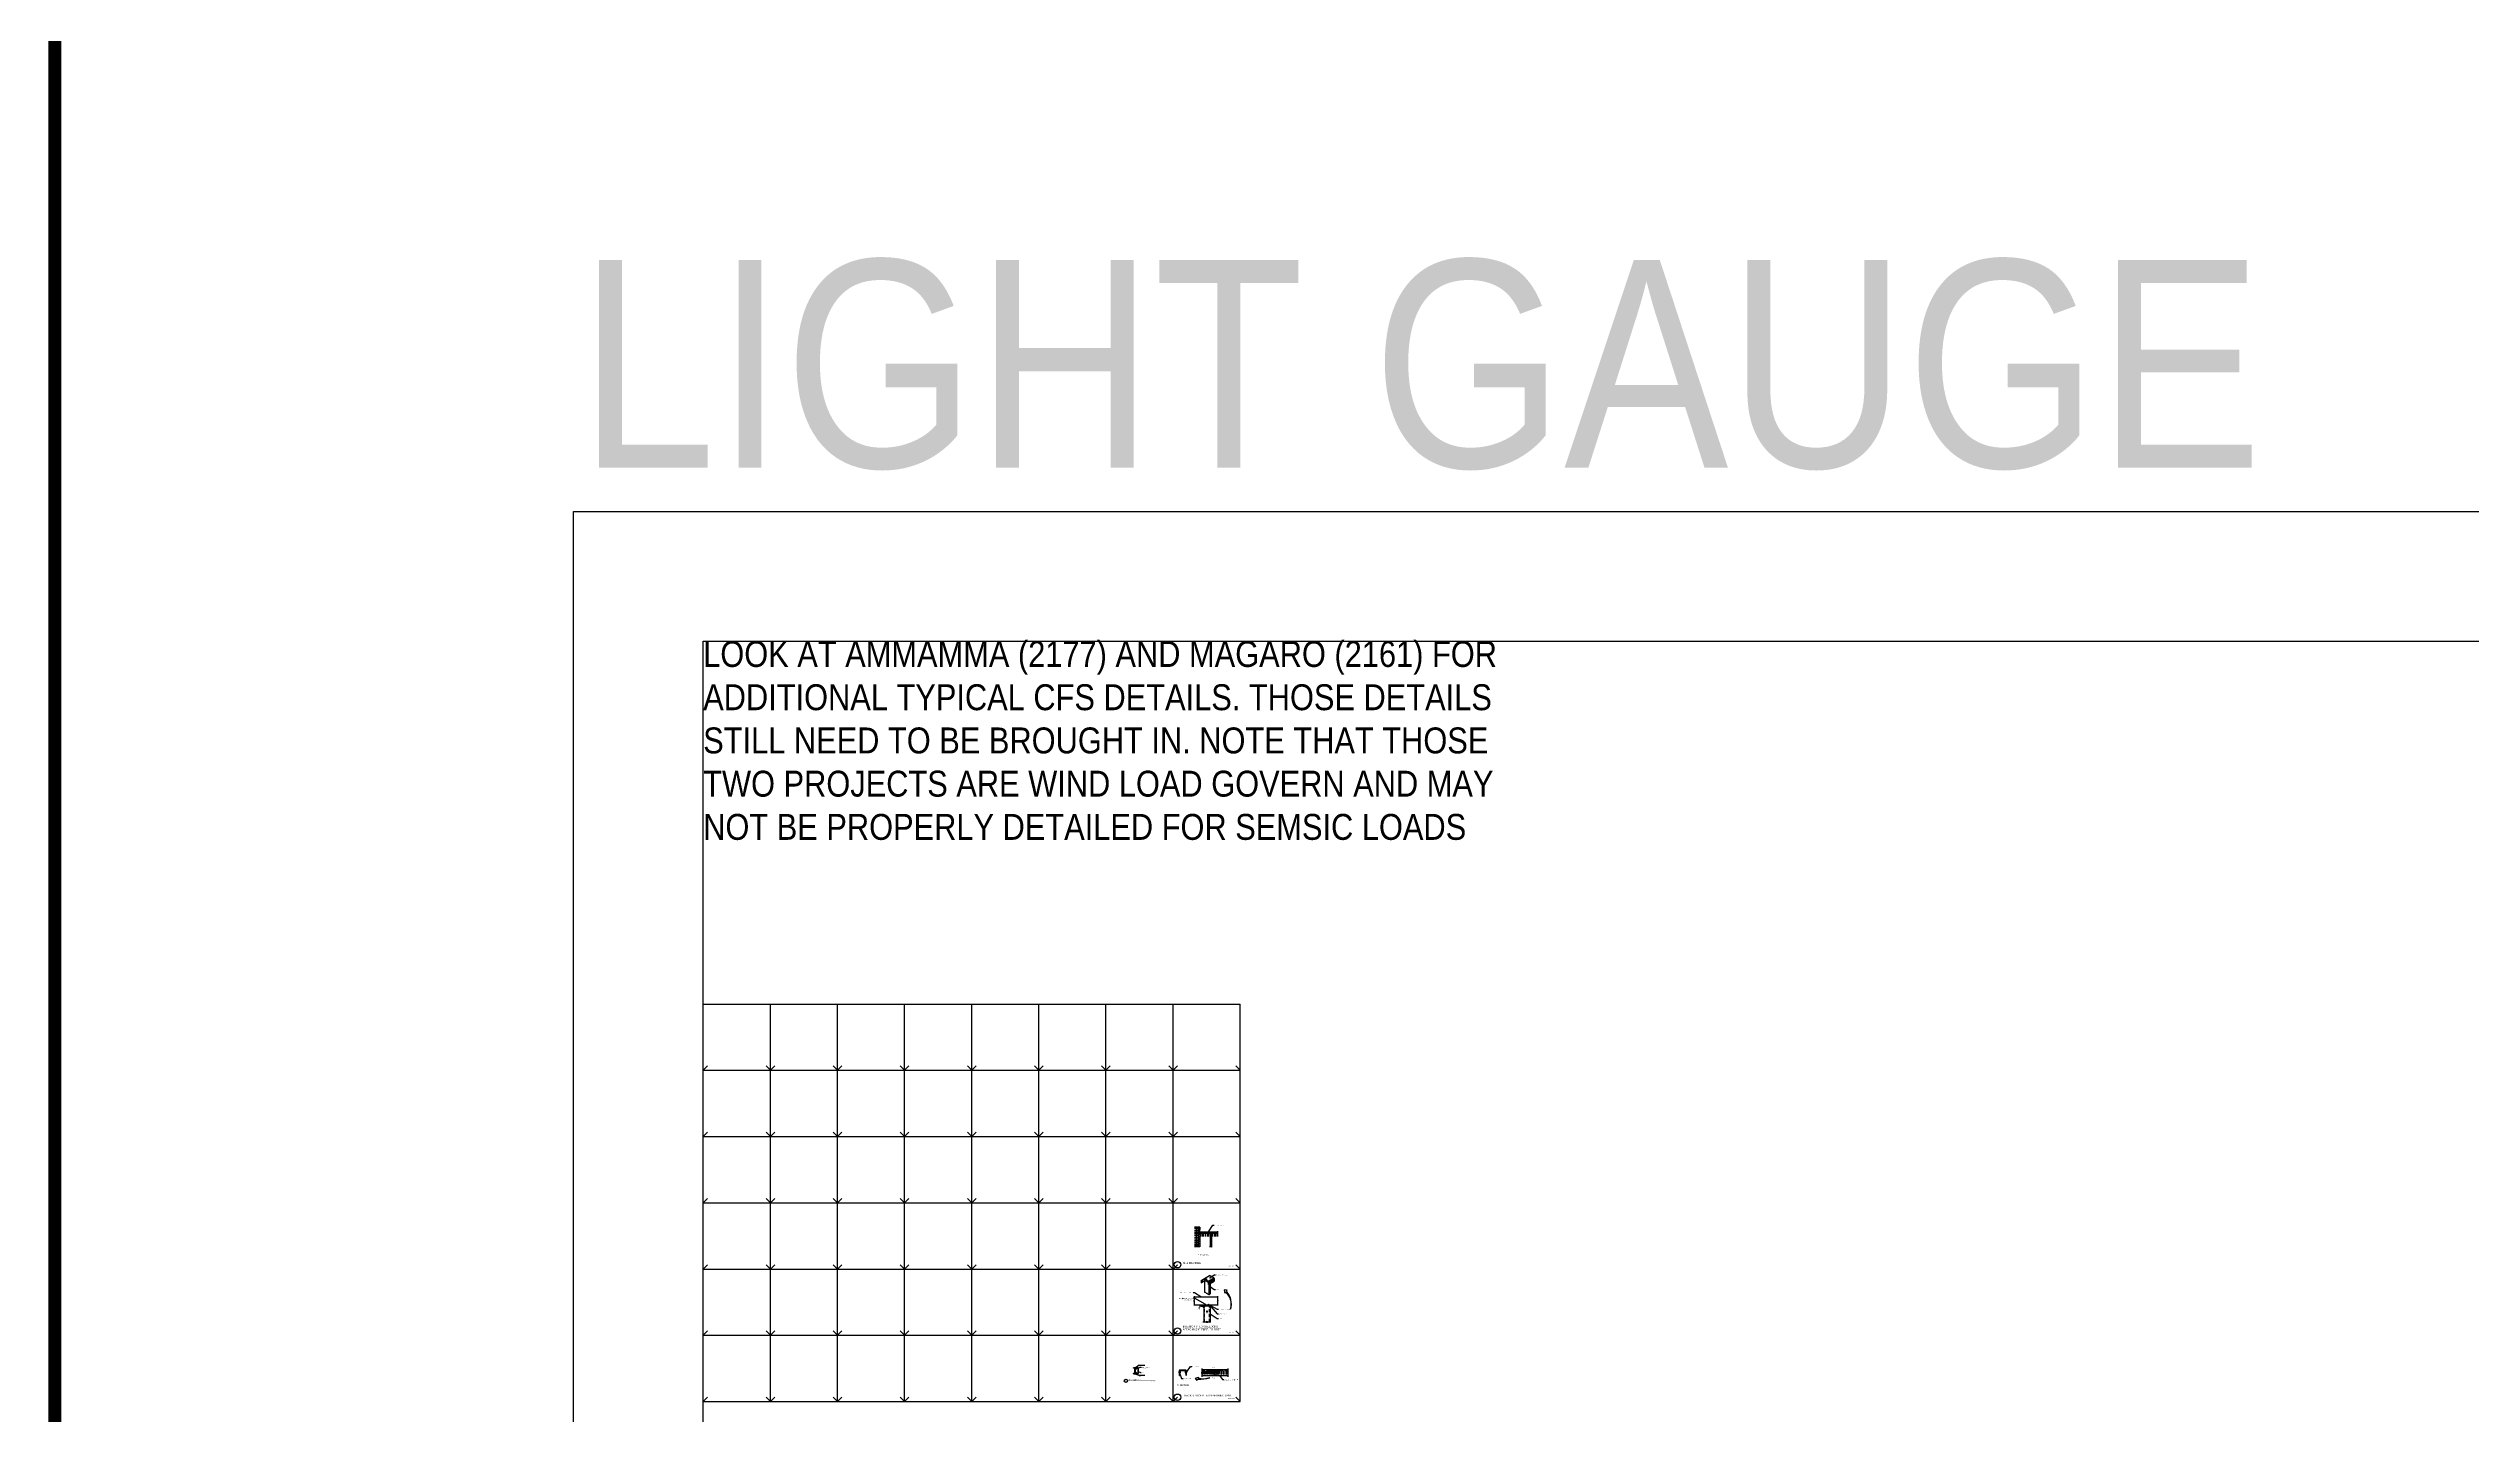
# Model space of a CAD drawing. Header units: inches. Extents: x -16404 to 14624, y -1591 to 16152.
# Drawn here: x -16404 to -14162, y 6004 to 7269 of the extents above; entities that cross this region are included whole.
import ezdxf
from ezdxf.enums import TextEntityAlignment as Align

# ---------------------------------------------------------------- set-up
doc = ezdxf.new("R2010")
doc.units = ezdxf.units.IN
doc.header["$LTSCALE"] = 24
doc.header["$MEASUREMENT"] = 0
for name, pattern in [('DASHED2', [0.375, 0.25, -0.125]), ('HIDDEN', [0.375, 0.25, -0.125]), ('HIDDEN2', [0.1875, 0.125, -0.0625]), ('HIDDEN4', [0.09375, 0.0625, -0.03125])]:
    doc.linetypes.add(name, pattern=pattern)
doc.layers.get('0').update_dxf_attribs({"linetype": 'CONTINUOUS'})
doc.layers.get('DefPoints').update_dxf_attribs({"color": 251, "linetype": 'CONTINUOUS'})
for name, color, linetype, plot in [('DESIGNER COMMENTS', 221, 'CONTINUOUS', False), ('S-ANNO-GRID-NONPLOT', 251, 'CONTINUOUS', False), ('S-ANNO-NONPLOT', 253, 'CONTINUOUS', False)]:
    doc.layers.add(name, color=color, linetype=linetype, plot=plot)
for name, color, linetype in [('S-ANNO-DIMS', 2, 'CONTINUOUS'), ('S-ANNO-NOTE', 4, 'CONTINUOUS'), ('S-BREAK', 2, 'CONTINUOUS'), ('S-NAIL', 2, 'CONTINUOUS'), ('S-SIMPSON', 2, 'CONTINUOUS'), ('S-STEEL', 4, 'CONTINUOUS'), ('S-WOOD', 3, 'CONTINUOUS')]:
    doc.layers.add(name, color=color, linetype=linetype)
doc.styles.add('Arial', font='arial.ttf', dxfattribs={"width": 0.85})
doc.dimstyles.new('DIM-4', dxfattribs={"dimscale": 4, "dimtxt": 0.09375, "dimasz": 0.109375, "dimexe": 0.125, "dimexo": 0.125, "dimgap": 0.0625, "dimtad": 1, "dimzin": 11, "dimdsep": 46, "dimlunit": 4, "dimtxsty": 'Arial', "dimblk": 'ARCHTICK', "dimcen": 0.125, "dimclrd": 2, "dimclre": 2, "dimclrt": 4, "dimadec": 0, "dimazin": 0, "dimtfac": 0.75, "dimtofl": 0, "dimtmove": 0, "dimatfit": 3, "dimfxl": 1, "dimfrac": 1, "dimtolj": 1, "dimtzin": 0, "dimarcsym": 0})
doc.dimstyles.new('DIM-8', dxfattribs={"dimscale": 8, "dimtxt": 0.09375, "dimasz": 0.109375, "dimexe": 0.0625, "dimexo": 0.0625, "dimgap": 0.0625, "dimtad": 1, "dimdec": 4, "dimzin": 11, "dimdsep": 46, "dimlunit": 4, "dimtxsty": 'Arial', "dimblk": 'ARCHTICK', "dimcen": 0.125, "dimclrd": 256, "dimclre": 256, "dimclrt": 4, "dimadec": 0, "dimazin": 0, "dimtfac": 0.75, "dimtdec": 4, "dimtmove": 0, "dimatfit": 3, "dimfxl": 1, "dimfrac": 1, "dimtolj": 1, "dimtzin": 0, "dimarcsym": 0})
doc.dimstyles.new('DIM-8$0', dxfattribs={"dimscale": 8, "dimtxt": 0.09375, "dimasz": 0.109375, "dimexe": 0.0625, "dimexo": 0.0625, "dimgap": 0.0625, "dimtad": 1, "dimdec": 4, "dimzin": 11, "dimdsep": 46, "dimlunit": 4, "dimtxsty": 'Arial', "dimblk1": 'ARCHTICK', "dimblk2": 'ARCHTICK', "dimsah": 1, "dimcen": 0.125, "dimdle": 0.0625, "dimclrd": 256, "dimclre": 256, "dimclrt": 4, "dimadec": 0, "dimazin": 0, "dimtfac": 1, "dimtdec": 4, "dimtmove": 0, "dimatfit": 3, "dimldrblk": 'ARCHTICK', "dimfxl": 1, "dimtolj": 1, "dimtzin": 11, "dimarcsym": 0})

# ---------------------------------------------------------------- blocks, each defined once
blk = doc.blocks.new('_ARCHTICK')
at = {"color": 0, "linetype": 'ByBlock', "const_width": 0.15}
blk.add_lwpolyline([(-0.5, -0.5), (0.5, 0.5)], dxfattribs=at)
blk = doc.blocks.new('no8x3-4 Sht Mtl Screw')
at = {"color": 2}
for p, q in [((-0.3, 0.2), (-0.3, 0.1)), ((0.2, 0.3), (-0.2, 0.3)), ((-0.1, 0.1), (-0.1, 0.2)), ((-0.1, -0.7), (-0.1, 0)), ((0.1, 0.2), (0.1, 0.1)), ((0.1, 0), (0.1, -1.1)), ((0.3, 0.1), (0.3, 0.2)), ((0.1, -0.2), (-0.1, -0.1)), ((0.1, -0.3), (-0.1, -0.2)), ((0.1, -0.5), (-0.1, -0.3)), ((0.1, -0.6), (-0.1, -0.4)), ((0.1, -0.7), (-0.1, -0.6)), ((0.1, -0.8), (-0.1, -0.7)), ((0, -1), (-0.1, -0.8)), ((0.1, -1.1), (0.1, -1.1))]:
    blk.add_line(p, q, dxfattribs=at)
blk.add_lwpolyline([(0.4, 0.1), (0.4, 0), (-0.4, 0), (-0.4, 0.1)], close=True, dxfattribs=at)
for centre, radius, start, end in [((-0.2, 0.2), 0.114, 37.8476, 125.9208), ((-0.2, 0.2), 0.0799, 90, 180), ((0, 0.1), 0.2, 53.1301, 126.8699), ((0.2, 0.2), 0.114, 54.0792, 142.1524), ((0.2, 0.2), 0.0799, 0, 90), ((0.1, -0.8), 0.176, 174.7974, 205.0321), ((0.1, -1), 0.0903, 205.7938, 275.8226)]:
    blk.add_arc(centre, radius, start, end, dxfattribs=at)
blk = doc.blocks.new('*D1063')
at = {"layer": 'DefPoints', "color": 0, "transparency": 16777216}
for p in [(-15336.9, 6105.2), (-15335, 6105.2), (-15335, 6104.6)]:
    blk.add_point(p, dxfattribs=at)
at = {"layer": 'S-ANNO-DIMS', "lineweight": -2, "transparency": 16777216}
for p, q in [((-15335.5, 6105.2), (-15337.4, 6105.2)), ((-15335.5, 6104.6), (-15337.4, 6104.6)), ((-15336.9, 6105.2), (-15336.9, 6105.9)), ((-15336.9, 6104.6), (-15336.9, 6105.2)), ((-15336.9, 6104.6), (-15336.9, 6103.8))]:
    blk.add_line(p, q, dxfattribs=at)
at = {"layer": 'S-ANNO-DIMS', "lineweight": -2, "transparency": 16777216, "xscale": 0.75, "yscale": 0.75, "zscale": 0.75}
for p, rotation in [((-15336.9, 6105.2), 270), ((-15336.9, 6104.6), 90)]:
    blk.add_blockref('_ARCHTICK', p, dxfattribs=dict(at, rotation=rotation))
blk = doc.blocks.new('Se_24x36_DETAILS_GRID')
for p, q in [((0, 23), (7.77, 23)), ((0, 15.33), (0, 23)), ((7.77, 23), (15.53, 23)), ((7.77, 15.33), (7.77, 23)), ((15.53, 23), (23.3, 23)), ((15.53, 15.33), (15.53, 23)), ((23.3, 23), (31.07, 23)), ((23.3, 15.33), (23.3, 23)), ((31.07, 15.33), (31.07, 23)), ((0, 15.33), (0.5, 15.83)), ((0, 15.33), (7.77, 15.33)), ((0, 7.67), (0, 15.33)), ((7.77, 15.33), (8.27, 15.83)), ((7.77, 15.33), (15.53, 15.33)), ((7.77, 7.67), (7.77, 15.33)), ((15.53, 15.33), (16.03, 15.83)), ((15.53, 15.33), (23.3, 15.33)), ((15.53, 7.67), (15.53, 15.33)), ((23.3, 15.33), (23.8, 15.83)), ((23.3, 15.33), (31.07, 15.33)), ((23.3, 7.67), (23.3, 15.33)), ((31.07, 7.67), (31.07, 15.33)), ((0, 7.67), (0.5, 8.17)), ((0, 7.67), (7.77, 7.67)), ((0, 0), (0, 7.67)), ((7.77, 7.67), (8.27, 8.17)), ((7.77, 7.67), (15.53, 7.67)), ((7.77, 0), (7.77, 7.67)), ((15.53, 7.67), (16.03, 8.17)), ((15.53, 7.67), (23.3, 7.67)), ((15.53, 0), (15.53, 7.67)), ((23.3, 7.67), (23.8, 8.17)), ((23.3, 7.67), (31.07, 7.67)), ((23.3, 0), (23.3, 7.67)), ((31.07, 0), (31.07, 7.67)), ((0, 0), (0.5, 0.5)), ((0, 0), (7.77, 0)), ((7.77, 0), (8.27, 0.5)), ((7.77, 0), (15.53, 0)), ((15.53, 0), (16.03, 0.5)), ((15.53, 0), (23.3, 0)), ((23.3, 0), (23.8, 0.5)), ((23.3, 0), (31.07, 0))]:
    blk.add_line(p, q)
at = {"linetype": 'DASHED2', "ltscale": 0.5}
for p, q in [((7.77, 15.33), (7.27, 15.83)), ((15.53, 15.33), (15.03, 15.83)), ((23.3, 15.33), (22.8, 15.83)), ((31.07, 15.33), (30.57, 15.83)), ((7.77, 7.67), (7.27, 8.17)), ((15.53, 7.67), (15.03, 8.17)), ((23.3, 7.67), (22.8, 8.17)), ((31.07, 7.67), (30.57, 8.17)), ((7.77, 0), (7.27, 0.5)), ((15.53, 0), (15.03, 0.5)), ((23.3, 0), (22.8, 0.5)), ((31.07, 0), (30.57, 0.5))]:
    blk.add_line(p, q, dxfattribs=at)
blk = doc.blocks.new('*U342')
at = {"const_width": 0.125}
for points in [[(-3, 0, -1), (3, 0, 3.732051)], [(-3, 0, 1), (3, 0, -3.732051)]]:
    blk.add_lwpolyline(points, format="xyb", dxfattribs=at)
blk.add_lwpolyline([(3, 0), (54.1, 0)], dxfattribs=at)
blk.add_circle((0, 0), 3)
at = {"style": 'Arial', "width": 0.85}
blk.add_attdef('#', text='', height=2, dxfattribs=at).set_placement((0, 0), align=Align.MIDDLE_CENTER)
for tag, p in [('DWG_TITLE_1', (5, 4.1)), ('DWG_TITLE_2', (5, 1.6))]:
    blk.add_attdef(tag, text='', height=1.75, dxfattribs=at).set_placement(p, align=Align.MIDDLE_LEFT)
blk.add_attdef('SCALE', text='', height=0.75, dxfattribs=at).set_placement((53.4, -0.8), align=Align.TOP_RIGHT)
blk = doc.blocks.new('*U341')
at = {"const_width": 0.0625}
for points in [[(-1.5, 0, -1), (1.5, 0, 3.732051)], [(-1.5, 0, 1), (1.5, 0, -3.732051)]]:
    blk.add_lwpolyline(points, format="xyb", dxfattribs=at)
blk.add_lwpolyline([(1.5, 0), (27.1, 0)], dxfattribs=at)
blk.add_circle((0, 0), 1.5)
at = {"style": 'Arial', "width": 0.85}
blk.add_attdef('#', text='', height=1, dxfattribs=at).set_placement((0, 0), align=Align.MIDDLE_CENTER)
for tag, p in [('DWG_TITLE_1', (2.5, 2.1)), ('DWG_TITLE_2', (2.5, 0.8))]:
    blk.add_attdef(tag, text='', height=0.875, dxfattribs=at).set_placement(p, align=Align.MIDDLE_LEFT)
blk.add_attdef('SCALE', text='', height=0.375, dxfattribs=at).set_placement((26.7, -0.4), align=Align.TOP_RIGHT)

msp = doc.modelspace()

# ---------------------------------------------------------------- linework, layer by layer
at = {"color": 2, "const_width": 12}
msp.add_lwpolyline([(-16398.26811, 9600), (-2578.46748, 9600), (-2578.46748, 0), (-16398.26811, 0)], close=True, dxfattribs=at)
at = {"layer": 'S-ANNO-DIMS'}
msp.add_arc((-15337.42726, 6103.51566), 1.41748, 91.20260834, 168.14321753, dxfattribs=at)
at = {"layer": 'S-ANNO-GRID-NONPLOT'}
msp.add_lwpolyline([(-13183.31796, 5160), (-15798.26811, 5160), (-15798.26811, 6720), (-13183.31796, 6720)], close=True, dxfattribs=at)
at = {"layer": 'S-ANNO-NONPLOT', "color": 6}
msp.add_lwpolyline([(-13063.31796, 5040), (-15918.26811, 5040), (-15918.26811, 6840), (-13063.31796, 6840)], close=True, dxfattribs=at)
at = {"layer": 'S-ANNO-NOTE', "color": 2}
for points in [[(-15314.80792, 6117.18583, -0.2969477069), (-15310.26947, 6101.44874, 0.2727504258), (-15313.97933, 6118.261), (-15313.29392, 6119.20891), (-15316.05827, 6119.33222), (-15315.42957, 6116.33339)], [(-15340.28568, 6037.67303, 0.1287927092), (-15329.39211, 6037.99636, -0.0989105776), (-15340.66982, 6036.544), (-15341.03041, 6035.5816), (-15342.46434, 6037.54483), (-15339.96397, 6038.54235)]]:
    msp.add_lwpolyline(points, format="xyb", close=True, dxfattribs=at)
at = {"layer": 'S-ANNO-NOTE'}
for points in [[(-15393.57355, 6049.83599), (-15393.57355, 6049.33599), (-15393.07355, 6049.83599)], [(-15393.57355, 6040.30749), (-15393.57355, 6039.80749), (-15393.07355, 6040.30749)]]:
    msp.add_lwpolyline(points, dxfattribs=at)
for points in [[(-15327.37137, 6046.13255, 0, 0, 0), (-15327.37137, 6047.48456, 0.375, 0.375, 0), (-15327.33817, 6047.48456, 0.375, 0, 0), (-15326.36933, 6047.67206, 0, 0, 0)], [(-15327.37137, 6039.48491, 0, 0, 0), (-15327.37137, 6038.13291, 0.375, 0.375, 0), (-15327.33817, 6038.13291, 0.375, 0, 0), (-15326.36933, 6037.94541, 0, 0, 0)]]:
    msp.add_lwpolyline(points, format="xyseb", dxfattribs=at)
at = {"layer": 'S-BREAK'}
for p, q in [((-15343.43597, 6109.38589), (-15344.47377, 6109.1335)), ((-15344.47377, 6109.1335), (-15343.95487, 6109.00731)), ((-15343.95487, 6113.69004), (-15343.95487, 6109.51208)), ((-15343.95487, 6109.51208), (-15343.43597, 6109.38589)), ((-15343.95487, 6109.00731), (-15343.95487, 6104.82935)), ((-15321.61121, 6109.38589), (-15322.64901, 6109.1335)), ((-15322.64901, 6109.1335), (-15322.13011, 6109.00731)), ((-15322.13011, 6113.69004), (-15322.13011, 6109.51208)), ((-15322.13011, 6109.51208), (-15321.61121, 6109.38589)), ((-15322.13011, 6109.00731), (-15322.13011, 6104.82935))]:
    msp.add_line(p, q, dxfattribs=at)
for points in [[(-15338.5081, 6177.3125), (-15340.74057, 6177.3125), (-15340.86676, 6176.7936), (-15341.11914, 6177.8314), (-15341.24533, 6177.3125), (-15343.4778, 6177.3125)], [(-15322.36649, 6173.64503), (-15322.36649, 6171.41256), (-15321.84758, 6171.28637), (-15322.88539, 6171.03399), (-15322.36649, 6170.9078), (-15322.36649, 6168.67533)], [(-15338.5081, 6159.31898), (-15340.74057, 6159.31898), (-15340.86676, 6158.80008), (-15341.11914, 6159.83788), (-15341.24533, 6159.31898), (-15343.4778, 6159.31898)], [(-15327.18712, 6159.31898), (-15328.17803, 6159.31898), (-15328.30422, 6158.80008), (-15328.5566, 6159.83788), (-15328.68279, 6159.31898), (-15329.6737, 6159.31898)], [(-15328.26338, 6089.62964), (-15331.62913, 6089.62964), (-15331.81841, 6088.85129), (-15332.19699, 6090.40799), (-15332.38627, 6089.62964), (-15335.75202, 6089.62964)], [(-15336.85877, 6046.65416), (-15336.85877, 6042.98794), (-15336.33987, 6042.86175), (-15337.37767, 6042.60936), (-15336.85877, 6042.48317), (-15336.85877, 6038.81695)], [(-15312.70188, 6046.65416), (-15312.70188, 6042.98794), (-15312.18298, 6042.86175), (-15313.22078, 6042.60936), (-15312.70188, 6042.48317), (-15312.70188, 6038.81695)]]:
    msp.add_lwpolyline(points, dxfattribs=at)
at = {"layer": 'S-SIMPSON', "color": 1}
for points in [[(-15339.57744, 6174.44983), (-15339.67313, 6174.61557), (-15339.57744, 6174.78131), (-15339.38606, 6174.78131), (-15339.29037, 6174.61557), (-15339.38606, 6174.44983)], [(-15338.90134, 6171.98897), (-15338.80565, 6172.15471), (-15338.90134, 6172.32045), (-15339.09271, 6172.32045), (-15339.1884, 6172.15471), (-15339.09271, 6171.98897)]]:
    msp.add_lwpolyline(points, close=True, dxfattribs=at)
at = {"layer": 'S-SIMPSON', "color": 4}
msp.add_lwpolyline([(-15329.5622, 6126.24588), (-15329.73571, 6126.14571), (-15329.64896, 6126.19579), (-15329.64896, 6126.09541), (-15329.64896, 6126.29618)], dxfattribs=at)
at = {"layer": 'S-SIMPSON'}
msp.add_lwpolyline([(-15332.2577, 6098.59988), (-15331.7577, 6098.59988), (-15331.7577, 6098.92289), (-15331.54005, 6098.92289), (-15331.54005, 6099.8115), (-15332.47535, 6099.8115), (-15332.47535, 6098.92289), (-15332.2577, 6098.92289)], close=True, dxfattribs=at)
at = {"layer": 'S-SIMPSON', "color": 1}
for centre in [(-15339.48175, 6174.61557), (-15338.99703, 6172.15471)]:
    msp.add_circle(centre, 0.24603, dxfattribs=at)
at = {"layer": 'S-SIMPSON'}
msp.add_ellipse((-15329.64896, 6126.19579), major_axis=(-0.12195, -0.21122), ratio=0.5773502692, dxfattribs=at)
msp.add_open_spline([(-15329.8009, 6125.93261), (-15329.77187, 6125.91585), (-15329.73738, 6125.91045), (-15329.67199, 6125.91853), (-15329.64052, 6125.93117), (-15329.53557, 6125.99618), (-15329.47191, 6126.08142), (-15329.4168, 6126.23531), (-15329.40898, 6126.30092), (-15329.43531, 6126.40007), (-15329.4606, 6126.43854), (-15329.53633, 6126.48107), (-15329.58219, 6126.48272), (-15329.66476, 6126.45901), (-15329.70347, 6126.43479), (-15329.82317, 6126.32502), (-15329.88318, 6126.20019), (-15329.88055, 6126.04187), (-15329.86665, 6125.99363), (-15329.82407, 6125.94843), (-15329.81302, 6125.93961), (-15329.8009, 6125.93261)], degree=3, knots=[0, 0, 0, 0, 0.4109177664, 0.4109177664, 0.8218355327, 0.8218355327, 1.8756325654, 1.8756325654, 2.6161126942, 2.6161126942, 3.1484378071, 3.1484378071, 3.68076292, 3.68076292, 4.2130880328, 4.2130880328, 5.5167186865, 5.5167186865, 6.111629665, 6.111629665, 6.2831853072, 6.2831853072, 6.2831853072, 6.2831853072], dxfattribs=at)
at = {"layer": 'S-STEEL', "color": 1, "linetype": 'HIDDEN4'}
for p, q in [((-15343.13077, 6177.3125), (-15343.13077, 6159.31898)), ((-15338.60243, 6170.61112), (-15329.18041, 6170.61112)), ((-15338.60243, 6169.33548), (-15329.18041, 6169.33548)), ((-15327.68041, 6170.61112), (-15322.36649, 6170.61112)), ((-15327.68041, 6169.33548), (-15322.36649, 6169.33548))]:
    msp.add_line(p, q, dxfattribs=at)
at = {"layer": 'S-STEEL', "color": 2, "linetype": 'HIDDEN4'}
for p, q in [((-15341.63077, 6177.3125), (-15341.63077, 6159.31898)), ((-15340.35513, 6177.3125), (-15340.35513, 6159.31898)), ((-15340.13077, 6177.3125), (-15340.13077, 6159.31898)), ((-15339.40369, 6171.88676), (-15322.36649, 6171.88676)), ((-15338.85513, 6177.3125), (-15338.85513, 6175.14061)), ((-15338.85513, 6173.42048), (-15338.85513, 6172.8369)), ((-15338.85513, 6171.77458), (-15338.85513, 6159.31898)), ((-15338.6672, 6173.1624), (-15322.36649, 6173.1624)), ((-15329.06823, 6171.77458), (-15329.06823, 6159.31898)), ((-15327.79259, 6171.77458), (-15327.79259, 6159.31898))]:
    msp.add_line(p, q, dxfattribs=at)
at = {"layer": 'S-STEEL'}
for p, q in [((-15340.10243, 6174.14061), (-15340.10243, 6175.14061)), ((-15340.10243, 6175.14061), (-15338.60243, 6175.14061)), ((-15338.60243, 6173.27458), (-15340.10243, 6174.14061)), ((-15338.60243, 6173.27458), (-15338.60243, 6175.14061)), ((-15337.49676, 6128.14024), (-15337.49676, 6125.86693)), ((-15337.49676, 6125.86693), (-15334.67492, 6127.49612)), ((-15337.46551, 6128.19437), (-15329.61901, 6132.72455)), ((-15337.40284, 6128.19466), (-15336.2491, 6127.52855)), ((-15337.02898, 6126.85448), (-15337.02898, 6127.97881)), ((-15336.77898, 6126.99882), (-15336.77898, 6127.79669)), ((-15336.02898, 6127.43183), (-15336.02898, 6127.51793)), ((-15334.22863, 6127.44464), (-15334.22863, 6117.16228)), ((-15330.64955, 6124.33534), (-15325.36901, 6127.38406)), ((-15330.27396, 6124.55219), (-15330.27396, 6115.1142)), ((-15329.77396, 6125.55835), (-15329.77396, 6126.71305)), ((-15325.61901, 6130.41515), (-15329.61901, 6132.72455)), ((-15329.52396, 6125.70269), (-15329.52396, 6126.85739)), ((-15329.02396, 6125.27388), (-15329.02396, 6115.60073)), ((-15328.77396, 6126.1357), (-15328.77396, 6127.2904)), ((-15328.52396, 6126.28004), (-15328.52396, 6127.43474)), ((-15327.77396, 6126.71305), (-15327.77396, 6127.86775)), ((-15327.52396, 6126.85739), (-15327.52396, 6128.01209)), ((-15326.77396, 6127.2904), (-15326.77396, 6128.4451)), ((-15326.52396, 6127.43474), (-15326.52396, 6128.58944)), ((-15325.99401, 6127.7449), (-15325.99401, 6128.8996)), ((-15325.74401, 6127.88924), (-15325.74401, 6129.04394)), ((-15325.36901, 6129.98213), (-15325.36901, 6127.38406)), ((-15335.2577, 6102.94206), (-15335.2577, 6104.94206)), ((-15335.2577, 6102.94206), (-15335.0077, 6102.94206)), ((-15335.0077, 6102.94206), (-15335.0077, 6104.94206)), ((-15335.0077, 6104.56706), (-15329.0077, 6104.56706)), ((-15335.0077, 6102.94206), (-15335.0077, 6089.62964)), ((-15334.7577, 6105.44206), (-15329.2577, 6105.44206)), ((-15334.7577, 6105.19206), (-15329.2577, 6105.19206)), ((-15329.77396, 6115.16716), (-15329.02396, 6115.60073)), ((-15329.0077, 6102.94206), (-15329.0077, 6104.94206)), ((-15329.0077, 6102.94206), (-15329.0077, 6089.62964)), ((-15329.0077, 6102.94206), (-15328.7577, 6102.94206)), ((-15328.7577, 6102.94206), (-15328.7577, 6104.94206)), ((-15326.05137, 6043.23555), (-15325.5289, 6043.23555)), ((-15325.79014, 6042.97432), (-15325.79014, 6043.49679)), ((-15324.71363, 6044.98555), (-15324.96363, 6044.98555)), ((-15324.71363, 6041.73555), (-15324.96363, 6041.73555)), ((-15323.62589, 6043.23555), (-15324.14835, 6043.23555)), ((-15323.88712, 6042.97432), (-15323.88712, 6043.49679))]:
    msp.add_line(p, q, dxfattribs=at)
at = {"layer": 'S-STEEL', "color": 2, "linetype": 'HIDDEN4', "ltscale": 0.5}
for p, q in [((-15336.77898, 6127.88306), (-15336.77898, 6128.15352)), ((-15336.02898, 6127.5886), (-15336.02898, 6128.58653)), ((-15335.77898, 6127.57617), (-15335.77898, 6128.73087))]:
    msp.add_line(p, q, dxfattribs=at)
at = {"layer": 'S-STEEL', "color": 2, "linetype": 'HIDDEN2', "ltscale": 0.5}
for p, q in [((-15334.22863, 6129.15359), (-15332.97863, 6129.87528)), ((-15332.54562, 6129.62528), (-15332.97863, 6129.87528)), ((-15332.97863, 6129.87528), (-15332.97863, 6128.4319)), ((-15332.54562, 6129.62528), (-15332.54562, 6128.1819))]:
    msp.add_line(p, q, dxfattribs=at)
at = {"layer": 'S-STEEL', "color": 3}
for p, q in [((-15334.22863, 6129.15359), (-15334.22863, 6127.44464)), ((-15331.63599, 6126.94124), (-15325.61901, 6130.41515)), ((-15330.76409, 6126.86729), (-15325.36901, 6129.98213))]:
    msp.add_line(p, q, dxfattribs=at)
at = {"layer": 'S-STEEL', "color": 2, "linetype": 'HIDDEN', "ltscale": 0.5}
for p, q in [((-15330.27396, 6126.87036), (-15334.22863, 6129.15359)), ((-15330.27396, 6126.87036), (-15329.02396, 6127.59204)), ((-15330.27396, 6124.55219), (-15330.27396, 6126.87036)), ((-15329.45697, 6115.64059), (-15329.45697, 6127.84204)), ((-15329.02396, 6127.59204), (-15329.45697, 6127.84204)), ((-15329.02396, 6125.27388), (-15329.02396, 6127.59204)), ((-15334.2577, 6089.62964), (-15334.2577, 6104.56706)), ((-15329.7577, 6089.62964), (-15329.7577, 6104.56706)), ((-15336.85877, 6044.98555), (-15324.96363, 6044.98555)), ((-15328.83863, 6044.98555), (-15328.83863, 6041.73555)), ((-15328.83863, 6044.73555), (-15324.96363, 6044.73555)), ((-15328.83863, 6041.73555), (-15320.83863, 6041.73555)), ((-15324.71363, 6044.98555), (-15312.70188, 6044.98555)), ((-15324.71363, 6044.73555), (-15320.83863, 6044.73555)), ((-15320.83863, 6044.98555), (-15320.83863, 6041.73555))]:
    msp.add_line(p, q, dxfattribs=at)
at = {"layer": 'S-STEEL'}
for points in [[(-15341.74295, 6159.31898), (-15341.74295, 6177.3125)], [(-15340.24295, 6177.3125), (-15340.24295, 6159.31898)], [(-15338.60243, 6173.27458), (-15339.46846, 6171.77458), (-15322.36649, 6171.77458)], [(-15338.74295, 6177.3125), (-15338.74295, 6175.14061)], [(-15338.74295, 6173.35571), (-15338.74295, 6173.0312)], [(-15338.74295, 6171.77458), (-15338.74295, 6159.31898)], [(-15338.60243, 6173.27458), (-15322.36649, 6173.27458)], [(-15329.18041, 6171.77458), (-15329.18041, 6159.31898)], [(-15327.68041, 6171.77458), (-15327.68041, 6159.31898)], [(-15336.2491, 6127.52855), (-15335.47588, 6127.5885), (-15333.88035, 6127.40447), (-15332.88621, 6127.76027), (-15332.13754, 6127.18321), (-15331.40412, 6126.82939), (-15330.82356, 6126.94175)], [(-15330.64955, 6124.33534), (-15330.44623, 6124.91336), (-15330.63939, 6125.48517), (-15330.4564, 6126.11016), (-15330.58347, 6126.79105), (-15330.71735, 6126.80876), (-15330.82356, 6126.94175)], [(-15334.22863, 6117.16228), (-15333.18501, 6116.9899), (-15332.59392, 6116.22746), (-15332.09817, 6116.26559), (-15331.46894, 6115.63658), (-15331.03039, 6115.46503), (-15330.40116, 6115.06475), (-15330.05794, 6115.19818), (-15329.77396, 6115.16716)], [(-15336.85877, 6040.23555), (-15324.96363, 6040.23555), (-15324.96363, 6045.23555), (-15336.85877, 6045.23555)], [(-15312.70188, 6045.23555), (-15324.71363, 6045.23555), (-15324.71363, 6040.23555), (-15312.70188, 6040.23555)]]:
    msp.add_lwpolyline(points, dxfattribs=at)
for points in [[(-15400.02609, 6041.93469), (-15400.02609, 6042.32251), (-15400.13827, 6042.32251), (-15400.13827, 6041.82251), (-15398.63827, 6041.82251), (-15398.63827, 6047.32251), (-15400.13827, 6047.32251), (-15400.13827, 6046.82251), (-15400.02609, 6046.82251), (-15400.02609, 6047.21033), (-15398.75045, 6047.21033), (-15398.75045, 6041.93469)], [(-15397.25045, 6041.93469), (-15397.25045, 6042.32251), (-15397.13827, 6042.32251), (-15397.13827, 6041.82251), (-15398.63827, 6041.82251), (-15398.63827, 6047.32251), (-15397.13827, 6047.32251), (-15397.13827, 6046.82251), (-15397.25045, 6046.82251), (-15397.25045, 6047.21033), (-15398.52609, 6047.21033), (-15398.52609, 6041.93469)], [(-15397.02609, 6041.93469), (-15397.02609, 6042.32251), (-15397.13827, 6042.32251), (-15397.13827, 6041.82251), (-15395.63827, 6041.82251), (-15395.63827, 6047.32251), (-15397.13827, 6047.32251), (-15397.13827, 6046.82251), (-15397.02609, 6046.82251), (-15397.02609, 6047.21033), (-15395.75045, 6047.21033), (-15395.75045, 6041.93469)]]:
    msp.add_lwpolyline(points, close=True, dxfattribs=at)
for points in [[(-15357.59748, 6040.23555), (-15357.34748, 6040.23555), (-15357.34748, 6044.72504, -0.4142135624), (-15357.09748, 6044.97504), (-15351.59748, 6044.97504, -0.4142135624), (-15351.34748, 6044.72504), (-15351.34748, 6040.23555), (-15351.09748, 6040.23555), (-15351.09748, 6044.72504, 0.4142135624), (-15351.59748, 6045.22504), (-15357.09748, 6045.22504, 0.4142135624), (-15357.59748, 6044.72504), (-15357.59748, 6040.23555)], [(-15357.09748, 6044.47504, -0.4142135624), (-15356.84748, 6044.72504), (-15351.84748, 6044.72504, -0.4142135624), (-15351.59748, 6044.47504), (-15351.59748, 6041.97504), (-15351.84748, 6041.97504), (-15351.84748, 6041.72504), (-15351.34748, 6041.72504), (-15351.34748, 6044.47504, 0.4142135624), (-15351.84748, 6044.97504), (-15356.84748, 6044.97504, 0.4142135624), (-15357.34748, 6044.47504), (-15357.34748, 6041.72504), (-15356.84748, 6041.72504), (-15356.84748, 6041.97504), (-15357.09748, 6041.97504)], [(-15335.99165, 6041.42305), (-15335.99165, 6044.04805, -1), (-15335.61665, 6044.04805), (-15335.61665, 6041.42305, -1)], [(-15334.49165, 6041.42305), (-15334.49165, 6044.04805, -1), (-15334.11665, 6044.04805), (-15334.11665, 6041.42305, -1)], [(-15332.99165, 6041.42305), (-15332.99165, 6044.04805, -1), (-15332.61665, 6044.04805), (-15332.61665, 6041.42305, -1)], [(-15331.49165, 6041.42305), (-15331.49165, 6044.04805, -1), (-15331.11665, 6044.04805), (-15331.11665, 6041.42305, -1)], [(-15329.99165, 6041.42305), (-15329.99165, 6044.04805, -1), (-15329.61665, 6044.04805), (-15329.61665, 6041.42305, -1)], [(-15328.49165, 6041.42305), (-15328.49165, 6044.04805, -1), (-15328.11665, 6044.04805), (-15328.11665, 6041.42305, -1)], [(-15326.99165, 6041.42305), (-15326.99165, 6044.04805, -1), (-15326.61665, 6044.04805), (-15326.61665, 6041.42305, -1)], [(-15322.68561, 6041.42305), (-15322.68561, 6044.04805, 1), (-15323.06061, 6044.04805), (-15323.06061, 6041.42305, 1)], [(-15321.18561, 6041.42305), (-15321.18561, 6044.04805, 1), (-15321.56061, 6044.04805), (-15321.56061, 6041.42305, 1)], [(-15319.68561, 6041.42305), (-15319.68561, 6044.04805, 1), (-15320.06061, 6044.04805), (-15320.06061, 6041.42305, 1)], [(-15318.18561, 6041.42305), (-15318.18561, 6044.04805, 1), (-15318.56061, 6044.04805), (-15318.56061, 6041.42305, 1)], [(-15316.68561, 6041.42305), (-15316.68561, 6044.04805, 1), (-15317.06061, 6044.04805), (-15317.06061, 6041.42305, 1)], [(-15315.18561, 6041.42305), (-15315.18561, 6044.04805, 1), (-15315.56061, 6044.04805), (-15315.56061, 6041.42305, 1)], [(-15313.68561, 6041.42305), (-15313.68561, 6044.04805, 1), (-15314.06061, 6044.04805), (-15314.06061, 6041.42305, 1)]]:
    msp.add_lwpolyline(points, format="xyb", close=True, dxfattribs=at)
for centre in [(-15325.79014, 6043.23555), (-15323.88712, 6043.23555)]:
    msp.add_circle(centre, 0.41556, dxfattribs=at)
for centre, radius, start, end in [((-15337.43409, 6128.14053), 0.0625, 60, 180), ((-15325.83514, 6130.00169), 0.46654, 357.59796594, 62.40203406), ((-15334.7577, 6104.94206), 0.5, 90, 180), ((-15334.7577, 6104.94206), 0.25, 90, 180), ((-15329.2577, 6104.94206), 0.5, 0, 90), ((-15329.2577, 6104.94206), 0.25, 0, 90)]:
    msp.add_arc(centre, radius, start, end, dxfattribs=at)
at = {"layer": 'S-STEEL', "color": 3}
for centre, start in [((-15331.52002, 6126.71952), 25.79236076), ((-15331.32617, 6126.83144), 13.14157381), ((-15331.13232, 6126.94336), 354.40409184), ((-15330.93848, 6127.05528), 341.76674388), ((-15330.74463, 6127.16719), 341.76674388), ((-15330.55078, 6127.27911), 341.76674388), ((-15330.35694, 6127.39103), 341.76674388), ((-15330.16309, 6127.50295), 341.76674388), ((-15329.96924, 6127.61486), 341.76674388), ((-15329.7754, 6127.72678), 341.76674388), ((-15329.58155, 6127.8387), 341.76674388), ((-15329.3877, 6127.95062), 341.76674388), ((-15329.19386, 6128.06253), 341.76674388), ((-15329.00001, 6128.17445), 341.76674388), ((-15328.80616, 6128.28637), 341.76674388), ((-15328.61232, 6128.39829), 341.76674388), ((-15328.41847, 6128.5102), 341.76674388), ((-15328.22462, 6128.62212), 341.76674388), ((-15328.03078, 6128.73404), 341.76674388), ((-15327.83693, 6128.84596), 341.76674388), ((-15327.64308, 6128.95787), 341.76674388), ((-15327.44924, 6129.06979), 341.76674388), ((-15327.25539, 6129.18171), 341.76674388), ((-15327.06154, 6129.29363), 341.76674388), ((-15326.8677, 6129.40554), 341.76674388), ((-15326.67385, 6129.51746), 341.76674388), ((-15326.48, 6129.62938), 341.76674388), ((-15326.28616, 6129.7413), 341.76674388), ((-15326.09231, 6129.85321), 341.76674388), ((-15325.89846, 6129.96513), 341.76674388)]:
    msp.add_arc(centre, 0.33518, start, 78.23325612, dxfattribs=at)
at = {"layer": 'S-STEEL', "color": 2, "linetype": 'HIDDEN4', "ltscale": 0.5}
for centre in [(-15336.90398, 6128.08135), (-15335.90398, 6128.6587)]:
    msp.add_ellipse(centre, major_axis=(-0.08839, -0.15309), ratio=0.5773502692, start_param=2.3561944902, end_param=5.4977871438, dxfattribs=at)
at = {"layer": 'S-STEEL'}
for centre, start_param, end_param in [((-15336.90398, 6126.92665), 5.4977871438, 8.6393797974), ((-15335.90398, 6127.504), 5.4977871438, 8.6393797974), ((-15329.64896, 6126.78522), 2.3561944902, 5.4977871438), ((-15329.64896, 6125.63052), 5.4977871438, 8.6393797974), ((-15328.64896, 6127.36257), 2.3561944902, 5.4977871438), ((-15328.64896, 6126.20787), 5.4977871438, 8.6393797974), ((-15327.64896, 6127.93992), 2.3561944902, 5.4977871438), ((-15327.64896, 6126.78522), 5.4977871438, 8.6393797974), ((-15326.64896, 6128.51727), 2.3561944902, 5.4977871438), ((-15326.64896, 6127.36257), 5.4977871438, 8.6393797974), ((-15325.86901, 6128.97177), 2.3561944902, 5.4977871438), ((-15325.86901, 6127.81707), 5.4977871438, 8.6393797974)]:
    msp.add_ellipse(centre, major_axis=(-0.08839, -0.15309), ratio=0.5773502692, start_param=start_param, end_param=end_param, dxfattribs=at)
at = {"layer": 'S-WOOD'}
for p, q in [((-15343.95487, 6112.8847), (-15322.13011, 6112.8847)), ((-15343.95487, 6105.6347), (-15322.13011, 6105.6347))]:
    msp.add_line(p, q, dxfattribs=at)

# ---------------------------------------------------------------- block references
at = {"layer": 'S-ANNO-GRID-NONPLOT', "xscale": 8, "yscale": 8, "zscale": 8}
for p in [(-15798.26811, 6200), (-15549.71052, 6200), (-15798.26811, 6016), (-15549.71052, 6016)]:
    msp.add_blockref('Se_24x36_DETAILS_GRID', p, dxfattribs=at)
at = {"layer": 'S-ANNO-NOTE'}
for name, p, values in [('*U342', (-15359.29232, 6142.66667), {'#': '-', 'DWG_TITLE_2': 'SILL FRAMING', 'SCALE': 'SCALE: N.T.S.'}), ('*U342', (-15359.29232, 6081.33333), {'#': '-', 'DWG_TITLE_1': 'INTERIOR STUD WALL/JOIST', 'DWG_TITLE_2': 'ATTACHMENT PERP. TO JOIST', 'SCALE': 'SCALE: N.T.S.'}), ('*U341', (-15407.0227, 6035.21285), {'#': '-', 'DWG_TITLE_2': 'STUD CONNECTION', 'SCALE': 'SCALE: N.T.S.'}), ('*U342', (-15359.29232, 6020), {'#': '-', 'DWG_TITLE_2': 'TRACK SPLICE AT NON-BEARING WALL', 'SCALE': 'SCALE: N.T.S.'})]:
    msp.add_blockref(name, p, dxfattribs=at).add_auto_attribs(values)
at = {"layer": 'S-NAIL', "xscale": -1}
for p, rotation in [((-15335.2577, 6103.94206), 90), ((-15333.5077, 6105.19206), 180), ((-15330.5077, 6105.19206), 180)]:
    msp.add_blockref('no8x3-4 Sht Mtl Screw', p, dxfattribs=dict(at, rotation=rotation))
at = {"layer": 'S-NAIL'}
for p, rotation in [((-15328.7577, 6103.94206), 270), ((-15398.75045, 6046.07251), 90), ((-15398.75045, 6043.07251), 90)]:
    msp.add_blockref('no8x3-4 Sht Mtl Screw', p, dxfattribs=dict(at, rotation=rotation))
at = {"layer": 'S-NAIL', "xscale": 1.25, "yscale": 1.25, "zscale": 1.25}
for p, rotation in [((-15357.59748, 6043.22504), 90), ((-15351.09748, 6043.22504), 270)]:
    msp.add_blockref('no8x3-4 Sht Mtl Screw', p, dxfattribs=dict(at, rotation=rotation))

# ---------------------------------------------------------------- texts
at = {"layer": 'DESIGNER COMMENTS', "color": 191, "insert": (-15798.26811, 6720), "char_height": 24, "width": 792.3180392, "attachment_point": 1, "style": 'Arial'}
msp.add_mtext('LOOK AT AMMAMMA (2177) AND MAGARO (2161) FOR ADDITIONAL TYPICAL CFS DETAILS. THOSE DETAILS STILL NEED TO BE BROUGHT IN. NOTE THAT THOSE TWO PROJECTS ARE WIND LOAD GOVERN AND MAY NOT BE PROPERLY DETAILED FOR SEMSIC LOADS', dxfattribs=at)
at = {"layer": 'S-ANNO-NOTE', "style": 'Arial'}
for s, insert, char_height, width, attachment_point in [('\\A1;LIGHT GAUGE', (-15134.39602, 6975.19917), 192, 1975.0578803, 5), ('A', (-15325.77225, 6047.52688), 1.125, 1.1297971, 4), ('A', (-15325.77225, 6037.80023), 1.125, 1.1735998, 4)]:
    msp.add_mtext(s, dxfattribs=dict(at, insert=insert, char_height=char_height, width=width, attachment_point=attachment_point))
at = {"layer": 'S-ANNO-NOTE', "color": 4, "style": 'Arial'}
for s, insert, char_height, width, attachment_point in [('SILL, SEE SCHED', (-15325.06042, 6179.54017), 0.75, 7.651412, 1), ('SLOTTED TOP TRACK', (-15323.64741, 6133.606), 0.75, 15.0562179, 1), ('\\A1;2-#8x1{\\H0.7x;\\S1#2;}" WOOD SCREWS AT EACH JOIST', (-15345.28607, 6111.99357), 0.75, 12.0456117, 3), ('ROOF JOIST OR TRUSS', (-15345.28607, 6117.1413), 0.75, 14.9928646, 3), ('\\A1;{\\H0.7x;\\S3#8;}" GAP', (-15338.42039, 6103.30287), 0.75, 2.1454119, 3), ('STUD', (-15323.64741, 6120.00208), 0.75, 6.8833492, 1), ('SLOTTED SLIP TRACK', (-15320.76105, 6101.78526), 0.75, 15.0562179, 1), ('#8 SCREW, TYP', (-15320.76105, 6097.51374), 0.75, 15.0562179, 1), ('STUD', (-15320.76105, 6093.4277), 0.75, 6.8833492, 1), ('\\A1;{\\H0.7x;\\S1#8;}', (-15394.52874, 6049.53611), 0.375, 1.2190236, 1), ('\\A1;{\\H0.7x;\\S1#8;}', (-15394.52874, 6040.00761), 0.375, 1.2190236, 1), ('ALTERNATE SCREW ATTACHMENT WHERE STUDS ARE BACK TO BACK: (2)-#10 SCREWS @12"O.C.', (-15392.69139, 6048.05748), 0.375, 8.5761156, 1), ('MULTIPLE STUDS', (-15392.69139, 6043.1724), 0.375, 8.5761156, 1), ('\\A1;1" @12"O.C.', (-15392.42999, 6049.5979), 0.375, 2.8239502, 1), ('\\A1;1" @12"O.C.', (-15392.42999, 6040.0694), 0.375, 2.8239502, 1), ('6" LONG STUD PIECE', (-15353.81612, 6037.66444), 0.75, 6.8833492, 1), ('#10 SCREW', (-15345.49642, 6048.7257), 0.75, 15.0562179, 1), ('SLOTTED SLIP TRACK OR DRYWALL TOP TRACK', (-15315.87784, 6036.95691), 0.75, 15.0562179, 1)]:
    msp.add_mtext(s, dxfattribs=dict(at, insert=insert, char_height=char_height, width=width, attachment_point=attachment_point))
at = {"layer": 'S-ANNO-NOTE', "color": 6, "char_height": 1.35, "attachment_point": 8, "style": 'Arial'}
for s, insert, width in [('ELEVATION', (-15335.33632, 6150.89676), 8.8796204), ('A:  SECTION', (-15354.34748, 6030.48998), 20.7200435)]:
    msp.add_mtext(s, dxfattribs=dict(at, insert=insert, width=width))

# ---------------------------------------------------------------- dimensions: what is measured, and where the dimension line sits
at = {"layer": 'S-ANNO-DIMS'}
dim = msp.add_linear_dim(base=(-15336.85206, 6105.19206), p1=(-15335.0077, 6104.56706), p2=(-15335.02975, 6105.19206), angle=90, text=' ', dimstyle='DIM-8$0', override={"dimasz": 0.09375, "dimblk1": 'ARCHTICK', "dimblk2": 'ARCHTICK', "dimsah": 1, "dimdle": 0.0625, "dimtofl": 1}, dxfattribs=at)
dim.commit()
dim.dimension.update_dxf_attribs({"geometry": '*D1063', "text_midpoint": (-15336.85206, 6104.87956), "dimtype": 160})

# ---------------------------------------------------------------- leaders
for points, override in [([(-15330.48446, 6173.27458), (-15326.71496, 6179.16517), (-15325.47189, 6179.16517)], {"dimasz": 0.125}), ([(-15329.21723, 6130.47347), (-15325.30195, 6133.231), (-15324.05889, 6133.231)], {"dimasz": 0.125, "dimldrblk": 'Integral'}), ([(-15337.72813, 6112.8847), (-15343.63153, 6116.7663), (-15344.87459, 6116.7663)], {"dimasz": 0.125}), ([(-15333.54847, 6106.11569), (-15343.63153, 6111.61857), (-15344.87459, 6111.61857)], {"dimasz": 0.125}), ([(-15329.02396, 6122.39992), (-15325.30195, 6119.62708), (-15324.05889, 6119.62708)], {"dimasz": 0.125}), ([(-15328.7577, 6104.94206), (-15322.41559, 6101.41026), (-15321.17253, 6101.41026)], {"dimasz": 0.125}), ([(-15328.45459, 6103.9455), (-15322.41559, 6097.13874), (-15321.17253, 6097.13874)], {"dimasz": 0.125}), ([(-15329.0077, 6097.16717), (-15322.41559, 6093.0527), (-15321.17253, 6093.0527)], {"dimasz": 0.125}), ([(-15357.09748, 6041.72504), (-15355.47065, 6037.28944), (-15354.22759, 6037.28944)], {"dimasz": 0.125}), ([(-15350.71859, 6043.47904), (-15347.15095, 6048.3507), (-15345.90789, 6048.3507)], {"dimasz": 0.125}), ([(-15320.49871, 6040.23555), (-15317.53238, 6036.58191), (-15316.28932, 6036.58191)], {"dimasz": 0.125})]:
    msp.add_leader(points, dimstyle='DIM-8', override=override, dxfattribs=at)
for points in [[(-15398.63827, 6047.32251), (-15395.14859, 6049.83599), (-15389.62916, 6049.83599)], [(-15398.63827, 6041.82251), (-15395.14859, 6040.30749), (-15389.62916, 6040.30749)], [(-15397.68834, 6046.15846), (-15393.51865, 6047.86998), (-15392.89712, 6047.86998)], [(-15397.13827, 6047.32251), (-15395.14859, 6049.83599), (-15389.62916, 6049.83599)], [(-15397.13827, 6041.82251), (-15395.14859, 6040.30749), (-15389.62916, 6040.30749)], [(-15395.63827, 6043.97382), (-15393.51865, 6042.9849), (-15392.89712, 6042.9849)]]:
    msp.add_leader(points, dimstyle='DIM-4', dxfattribs=at)

doc.saveas('drawing.dxf')
